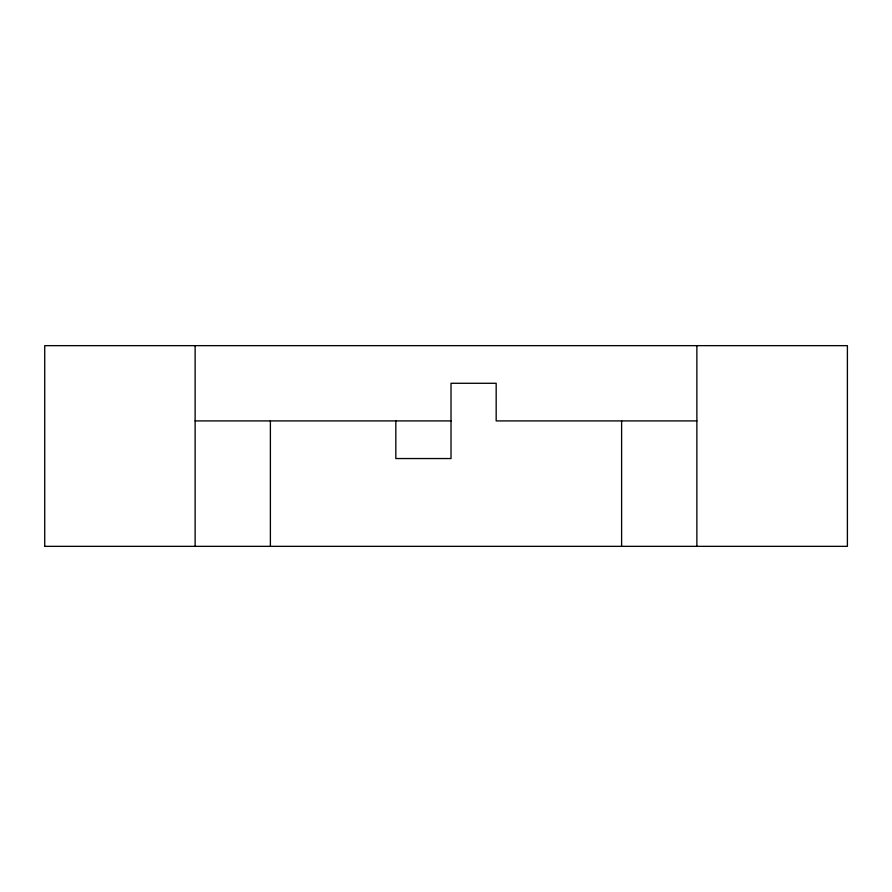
<?xml version="1.0" encoding="UTF-8"?>
<svg xmlns="http://www.w3.org/2000/svg" width="892" height="892" viewBox="0 0 892 892"><rect width="100%" height="100%" fill="white"/><g stroke="black" fill="none" stroke-linecap="round" stroke-linejoin="round"><path stroke-width="1.34" d="M195.125 420.913L451.017 420.913M696.875 420.913L496.175 420.913L496.175 383.281L451.017 383.281L451.017 458.544L395.825 458.544L395.825 420.913M44.6 546.35L847.4 546.35L847.4 345.65L44.723 345.65L44.723 546.35M696.875 345.65L696.875 546.35M621.612 420.913L621.612 546.35M270.387 420.913L270.387 546.35M195.125 345.65L195.125 546.35"/></g></svg>
